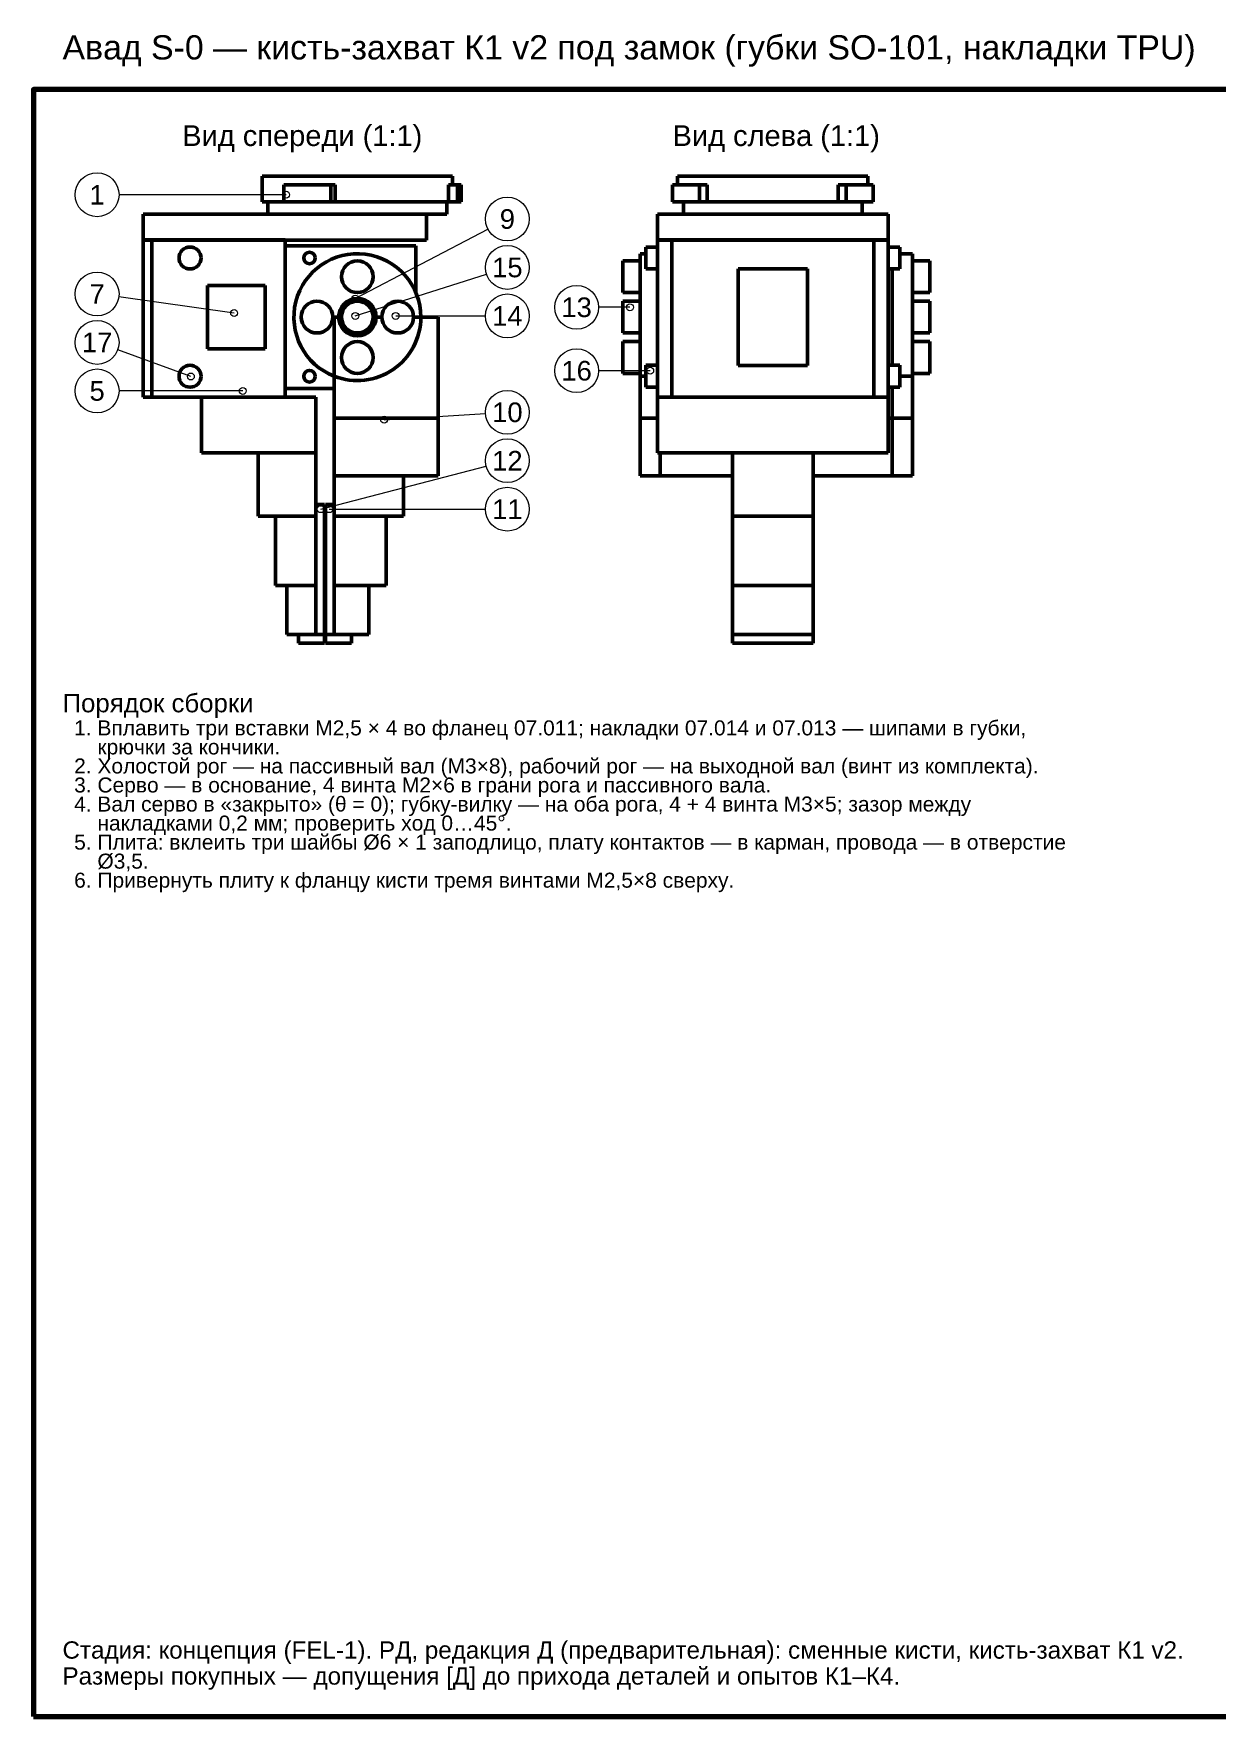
# Model space of a CAD drawing. Header units: millimetres. Extents: x 20 to 415, y 5 to 297.
# Drawn here: x 20 to 225, y 5 to 296.7 of the extents above; entities that cross this region are included whole.
import ezdxf
from ezdxf.enums import TextEntityAlignment as Align

# ---------------------------------------------------------------- set-up
doc = ezdxf.new("R2010")
doc.units = ezdxf.units.MM
for name, color, linetype, lineweight in [('КОНТУР', 7, 'Continuous', 50), ('РАЗМЕРЫ', 5, 'Continuous', 18), ('РАМКА', 7, 'Continuous', 70), ('ТЕКСТ', 7, 'Continuous', 25)]:
    doc.layers.add(name, color=color, linetype=linetype, lineweight=lineweight)
doc.styles.add('GOST', font='arial.ttf')

msp = doc.modelspace()

# ---------------------------------------------------------------- linework, layer by layer
at = {"layer": 'КОНТУР'}
for p, q in [((59.61, 272), (59.61, 267.5)), ((92.61, 270.5), (92.61, 272)), ((131.61, 272), (131.61, 270.5)), ((164.61, 272), (164.61, 270.5)), ((63.35, 270.5), (63.35, 267.5)), ((71.49, 270.5), (72.27, 270.5)), ((71.49, 270.5), (71.49, 267.5)), ((72.27, 270.5), (72.27, 267.5)), ((93.49, 270.5), (91.93, 270.5)), ((91.93, 270.5), (91.93, 267.5)), ((93.49, 270.5), (93.49, 267.5)), ((94.11, 267.5), (94.11, 270.5)), ((130.71, 270.5), (130.71, 267.5)), ((135.41, 270.5), (136.76, 270.5)), ((135.41, 270.5), (135.41, 267.5)), ((136.76, 270.5), (136.76, 267.5)), ((159.46, 270.5), (159.46, 267.5)), ((160.81, 270.5), (159.46, 270.5)), ((160.81, 270.5), (160.81, 267.5)), ((165.51, 270.5), (165.51, 267.5)), ((60.61, 267.5), (60.61, 265.4)), ((71.49, 267.5), (72.27, 267.5)), ((91.61, 265.4), (91.61, 267.5)), ((93.49, 267.5), (91.93, 267.5)), ((132.61, 267.5), (132.61, 265.4)), ((135.41, 267.5), (136.76, 267.5)), ((160.81, 267.5), (159.46, 267.5)), ((163.61, 267.5), (163.61, 265.4)), ((39, 260.91), (39, 265.4)), ((39, 265.4), (88.11, 265.4)), ((88.11, 260.9), (88.11, 265.4)), ((168.11, 265.4), (128.11, 265.4)), ((128.11, 260.91), (128.11, 265.4)), ((168.11, 260.91), (168.11, 265.4)), ((39, 260.9), (39, 260.91)), ((39, 260.91), (40.5, 260.91)), ((39, 233.67), (39, 260.9)), ((39, 260.9), (40.5, 260.9)), ((40.5, 260.91), (63.61, 260.91)), ((40.5, 260.9), (40.5, 260.91)), ((40.5, 260.9), (63.61, 260.9)), ((40.5, 233.67), (40.5, 260.9)), ((63.61, 260.9), (63.61, 260.91)), ((63.61, 260.9), (88.11, 260.9)), ((63.61, 233.68), (63.61, 260.9)), ((86.22, 259.9), (63.61, 259.9)), ((86.22, 259.9), (86.22, 251.87)), ((128.11, 259.69), (126.11, 259.69)), ((130.61, 260.91), (128.11, 260.91)), ((128.11, 260.9), (128.11, 260.91)), ((130.61, 260.9), (128.11, 260.9)), ((128.11, 233.67), (128.11, 260.9)), ((165.61, 260.91), (130.61, 260.91)), ((130.61, 260.9), (130.61, 260.91)), ((165.61, 260.9), (130.61, 260.9)), ((130.61, 233.67), (130.61, 260.9)), ((168.11, 260.91), (165.61, 260.91)), ((165.61, 260.9), (165.61, 260.91)), ((168.11, 260.9), (165.61, 260.9)), ((165.61, 233.67), (165.61, 260.9)), ((168.11, 260.9), (168.11, 260.91)), ((168.11, 233.67), (168.11, 260.9)), ((168.11, 259.69), (170.11, 259.69)), ((125.11, 257.29), (122.11, 257.29)), ((125.11, 258.54), (126.11, 258.54)), ((170.11, 258.54), (172.31, 258.54)), ((172.31, 257.29), (175.31, 257.29)), ((128.11, 255.89), (126.11, 255.89)), ((142.11, 239.18), (142.11, 255.9)), ((142.11, 255.9), (154.11, 255.9)), ((154.11, 239.18), (154.11, 255.9)), ((168.11, 255.89), (170.11, 255.89)), ((50.11, 253.04), (60.11, 253.04)), ((50.11, 253.04), (50.11, 242.04)), ((60.11, 253.04), (60.11, 242.04)), ((125.11, 251.79), (122.11, 251.79)), ((172.31, 251.79), (175.31, 251.79)), ((125.11, 250.29), (122.11, 250.29)), ((172.31, 250.29), (175.31, 250.29)), ((72.11, 237.29), (72.11, 247.54)), ((72.11, 247.54), (72.86, 247.54)), ((79.36, 247.54), (80.36, 247.54)), ((85.86, 247.54), (87.11, 247.54)), ((87.11, 247.54), (90.11, 247.54)), ((90.11, 230.04), (90.11, 247.54)), ((125.11, 244.79), (122.11, 244.79)), ((125.11, 243.29), (122.11, 243.29)), ((172.31, 244.79), (175.31, 244.79)), ((172.31, 243.29), (175.31, 243.29)), ((50.11, 242.04), (60.11, 242.04)), ((128.11, 239.19), (126.11, 239.19)), ((142.11, 239.18), (154.11, 239.18)), ((168.11, 239.19), (170.11, 239.19)), ((72.11, 230.04), (72.11, 237.29)), ((125.11, 237.79), (122.11, 237.79)), ((125.11, 237.29), (126.11, 237.29)), ((125.11, 230.04), (125.11, 237.29)), ((170.11, 237.29), (172.31, 237.29)), ((172.31, 237.79), (175.31, 237.79)), ((172.31, 230.04), (172.31, 237.29)), ((39, 233.67), (40.5, 233.67)), ((40.5, 233.67), (49.11, 233.67)), ((49.11, 233.68), (63.61, 233.68)), ((49.11, 233.67), (49.11, 233.68)), ((49.11, 224.04), (49.11, 233.67)), ((49.11, 233.67), (63.61, 233.67)), ((72.11, 235.18), (63.61, 235.18)), ((63.61, 233.68), (68.91, 233.68)), ((63.61, 233.67), (63.61, 233.68)), ((68.91, 224.04), (68.91, 233.68)), ((128.11, 235.39), (126.11, 235.39)), ((130.61, 233.67), (128.11, 233.67)), ((128.11, 224.04), (128.11, 233.67)), ((165.61, 233.67), (130.61, 233.67)), ((168.11, 233.67), (165.61, 233.67)), ((168.11, 235.39), (170.11, 235.39)), ((168.11, 224.04), (168.11, 233.67)), ((168.81, 230.04), (168.81, 235.39)), ((72.11, 220.04), (72.11, 230.04)), ((72.11, 230.04), (90.11, 230.04)), ((90.11, 220.04), (90.11, 230.04)), ((128.11, 230.04), (125.11, 230.04)), ((125.11, 220.04), (125.11, 230.04)), ((168.81, 230.04), (168.11, 230.04)), ((168.81, 220.04), (168.81, 230.04)), ((172.31, 230.04), (168.81, 230.04)), ((172.31, 220.04), (172.31, 230.04)), ((49.11, 224.04), (68.91, 224.04)), ((58.91, 213.04), (58.91, 224.04)), ((68.91, 213.04), (68.91, 224.04)), ((168.11, 224.04), (128.11, 224.04)), ((128.61, 220.04), (128.61, 224.04)), ((141.11, 213.04), (141.11, 224.04)), ((155.11, 213.04), (155.11, 224.04)), ((72.11, 213.04), (72.11, 220.04)), ((72.11, 220.04), (90.11, 220.04)), ((84.11, 213.04), (84.11, 220.04)), ((128.61, 220.04), (125.11, 220.04)), ((141.11, 220.04), (128.61, 220.04)), ((168.81, 220.04), (155.11, 220.04)), ((172.31, 220.04), (168.81, 220.04)), ((58.91, 213.04), (61.91, 213.04)), ((61.91, 213.04), (68.91, 213.04)), ((61.91, 201.04), (61.91, 213.04)), ((68.91, 215.04), (70.41, 215.04)), ((68.91, 192.55), (68.91, 215.04)), ((68.91, 201.04), (68.91, 213.04)), ((70.41, 192.55), (70.41, 215.04)), ((70.61, 192.55), (70.61, 215.04)), ((70.61, 215.04), (72.11, 215.04)), ((72.11, 192.55), (72.11, 215.04)), ((72.11, 213.04), (81.11, 213.04)), ((72.11, 201.04), (72.11, 213.04)), ((81.11, 213.04), (84.11, 213.04)), ((81.11, 201.04), (81.11, 213.04)), ((155.11, 213.04), (141.11, 213.04)), ((141.11, 201.04), (141.11, 213.04)), ((155.11, 201.04), (155.11, 213.04)), ((61.91, 201.04), (63.91, 201.04)), ((63.91, 201.04), (68.91, 201.04)), ((63.91, 192.54), (63.91, 201.04)), ((68.91, 192.54), (68.91, 201.04)), ((72.11, 201.04), (78.11, 201.04)), ((72.11, 192.54), (72.11, 201.04)), ((78.11, 201.04), (81.11, 201.04)), ((78.11, 192.54), (78.11, 201.04)), ((155.11, 201.04), (141.11, 201.04)), ((141.11, 192.54), (141.11, 201.04)), ((155.11, 192.54), (155.11, 201.04)), ((63.91, 192.54), (68.91, 192.54)), ((65.91, 192.55), (68.91, 192.55)), ((65.91, 191.04), (65.91, 192.55)), ((68.91, 192.55), (70.41, 192.55)), ((68.91, 192.54), (68.91, 192.55)), ((68.91, 192.54), (70.41, 192.54)), ((70.41, 192.54), (70.41, 192.55)), ((70.41, 191.04), (70.41, 192.54)), ((70.61, 192.54), (70.61, 192.55)), ((70.61, 192.55), (72.11, 192.55)), ((70.61, 192.54), (72.11, 192.54)), ((70.61, 191.04), (70.61, 192.54)), ((72.11, 192.54), (72.11, 192.55)), ((72.11, 192.55), (75.11, 192.55)), ((72.11, 192.54), (78.11, 192.54)), ((75.11, 191.04), (75.11, 192.55)), ((155.11, 192.54), (141.11, 192.54)), ((141.11, 191.04), (141.11, 192.54)), ((155.11, 191.04), (155.11, 192.54)), ((65.91, 191.04), (70.41, 191.04)), ((70.61, 191.04), (75.11, 191.04)), ((155.11, 191.04), (141.11, 191.04))]:
    msp.add_line(p, q, dxfattribs=at)
for points in [[(59.61, 272), (60.41, 272), (61.22, 272), (62.02, 272), (62.83, 272), (63.63, 272), (64.44, 272), (65.24, 272), (66.05, 272), (66.85, 272), (67.66, 272), (68.46, 272), (69.27, 272), (70.07, 272), (70.88, 272), (71.68, 272), (72.49, 272), (73.29, 272), (74.1, 272), (74.9, 272), (75.71, 272), (76.51, 272), (77.32, 272), (78.12, 272), (78.93, 272), (79.73, 272), (80.54, 272), (81.34, 272), (82.15, 272), (82.95, 272), (83.76, 272), (84.56, 272), (85.37, 272), (86.17, 272), (86.98, 272), (87.78, 272), (88.59, 272), (89.39, 272), (90.2, 272), (91, 272), (91.81, 272), (92.61, 272)], [(131.61, 272), (132.41, 272), (133.22, 272), (134.02, 272), (134.83, 272), (135.63, 272), (136.44, 272), (137.24, 272), (138.05, 272), (138.85, 272), (139.66, 272), (140.46, 272), (141.27, 272), (142.07, 272), (142.88, 272), (143.68, 272), (144.49, 272), (145.29, 272), (146.1, 272), (146.9, 272), (147.71, 272), (148.51, 272), (149.32, 272), (150.12, 272), (150.93, 272), (151.73, 272), (152.54, 272), (153.34, 272), (154.15, 272), (154.95, 272), (155.76, 272), (156.56, 272), (157.37, 272), (158.17, 272), (158.98, 272), (159.78, 272), (160.59, 272), (161.39, 272), (162.2, 272), (163, 272), (163.81, 272), (164.61, 272)], [(63.35, 270.5), (63.82, 270.5), (64.29, 270.5), (64.76, 270.5), (65.23, 270.5), (65.7, 270.5), (66.17, 270.5), (66.64, 270.5), (67.11, 270.5)], [(67.11, 270.5), (67.66, 270.5), (68.21, 270.5), (68.75, 270.5), (69.3, 270.5), (69.85, 270.5), (70.4, 270.5), (70.94, 270.5), (71.49, 270.5)], [(93.49, 270.5), (93.56, 270.5), (93.64, 270.5), (93.72, 270.5), (93.8, 270.5), (93.88, 270.5), (93.95, 270.5), (94.03, 270.5), (94.11, 270.5)], [(130.71, 270.5), (130.94, 270.5), (131.16, 270.5), (131.39, 270.5), (131.62, 270.5), (131.84, 270.5), (132.07, 270.5), (132.3, 270.5), (132.52, 270.5)], [(132.52, 270.5), (132.88, 270.5), (133.24, 270.5), (133.61, 270.5), (133.97, 270.5), (134.33, 270.5), (134.69, 270.5), (135.05, 270.5), (135.41, 270.5)], [(160.81, 270.5), (161.17, 270.5), (161.53, 270.5), (161.89, 270.5), (162.25, 270.5), (162.61, 270.5), (162.98, 270.5), (163.34, 270.5), (163.7, 270.5)], [(163.7, 270.5), (163.92, 270.5), (164.15, 270.5), (164.38, 270.5), (164.6, 270.5), (164.83, 270.5), (165.06, 270.5), (165.28, 270.5), (165.51, 270.5)], [(59.61, 267.5), (60.08, 267.5), (60.55, 267.5), (61.01, 267.5), (61.48, 267.5), (61.95, 267.5), (62.42, 267.5), (62.88, 267.5), (63.35, 267.5)], [(63.35, 267.5), (63.82, 267.5), (64.29, 267.5), (64.76, 267.5), (65.23, 267.5), (65.7, 267.5), (66.17, 267.5), (66.64, 267.5), (67.11, 267.5)], [(67.11, 267.5), (67.66, 267.5), (68.21, 267.5), (68.75, 267.5), (69.3, 267.5), (69.85, 267.5), (70.4, 267.5), (70.94, 267.5), (71.49, 267.5)], [(72.27, 267.5), (73.09, 267.5), (73.91, 267.5), (74.73, 267.5), (75.55, 267.5), (76.37, 267.5), (77.19, 267.5), (78, 267.5), (78.82, 267.5), (79.64, 267.5), (80.46, 267.5), (81.28, 267.5), (82.1, 267.5), (82.92, 267.5), (83.74, 267.5), (84.56, 267.5), (85.37, 267.5), (86.19, 267.5), (87.01, 267.5), (87.83, 267.5), (88.65, 267.5), (89.47, 267.5), (90.29, 267.5), (91.11, 267.5), (91.93, 267.5)], [(93.49, 267.5), (93.56, 267.5), (93.64, 267.5), (93.72, 267.5), (93.8, 267.5), (93.88, 267.5), (93.95, 267.5), (94.03, 267.5), (94.11, 267.5)], [(130.71, 267.5), (130.94, 267.5), (131.16, 267.5), (131.39, 267.5), (131.62, 267.5), (131.84, 267.5), (132.07, 267.5), (132.3, 267.5), (132.52, 267.5)], [(132.52, 267.5), (132.88, 267.5), (133.24, 267.5), (133.61, 267.5), (133.97, 267.5), (134.33, 267.5), (134.69, 267.5), (135.05, 267.5), (135.41, 267.5)], [(136.76, 267.5), (137.57, 267.5), (138.38, 267.5), (139.19, 267.5), (140, 267.5), (140.82, 267.5), (141.63, 267.5), (142.44, 267.5), (143.25, 267.5), (144.06, 267.5), (144.87, 267.5), (145.68, 267.5), (146.49, 267.5), (147.3, 267.5), (148.11, 267.5), (148.92, 267.5), (149.73, 267.5), (150.54, 267.5), (151.35, 267.5), (152.16, 267.5), (152.97, 267.5), (153.78, 267.5), (154.59, 267.5), (155.4, 267.5), (156.22, 267.5), (157.03, 267.5), (157.84, 267.5), (158.65, 267.5), (159.46, 267.5)], [(160.81, 267.5), (161.17, 267.5), (161.53, 267.5), (161.89, 267.5), (162.25, 267.5), (162.61, 267.5), (162.98, 267.5), (163.34, 267.5), (163.7, 267.5)], [(163.7, 267.5), (163.92, 267.5), (164.15, 267.5), (164.38, 267.5), (164.6, 267.5), (164.83, 267.5), (165.06, 267.5), (165.28, 267.5), (165.51, 267.5)], [(88.11, 265.4), (88.55, 265.4), (88.99, 265.4), (89.42, 265.4), (89.86, 265.4), (90.3, 265.4), (90.74, 265.4), (91.17, 265.4), (91.61, 265.4)], [(126.11, 255.89), (126.11, 256.36), (126.11, 256.84), (126.11, 257.31), (126.11, 257.79), (126.11, 258.26), (126.11, 258.74), (126.11, 259.21), (126.11, 259.69)], [(170.11, 259.69), (170.11, 259.21), (170.11, 258.74), (170.11, 258.26), (170.11, 257.79), (170.11, 257.31), (170.11, 256.84), (170.11, 256.36), (170.11, 255.89)], [(122.11, 251.79), (122.11, 252.47), (122.11, 253.16), (122.11, 253.85), (122.11, 254.54), (122.11, 255.22), (122.11, 255.91), (122.11, 256.6), (122.11, 257.29)], [(125.11, 258.54), (125.11, 257.72), (125.11, 256.9), (125.11, 256.08), (125.11, 255.27), (125.11, 254.45), (125.11, 253.63), (125.11, 252.82), (125.11, 252), (125.11, 251.18), (125.11, 250.36), (125.11, 249.55), (125.11, 248.73), (125.11, 247.91), (125.11, 247.09), (125.11, 246.28), (125.11, 245.46), (125.11, 244.64), (125.11, 243.83), (125.11, 243.01), (125.11, 242.19), (125.11, 241.37), (125.11, 240.56), (125.11, 239.74), (125.11, 238.92), (125.11, 238.11), (125.11, 237.29)], [(172.31, 258.54), (172.31, 257.72), (172.31, 256.9), (172.31, 256.08), (172.31, 255.27), (172.31, 254.45), (172.31, 253.63), (172.31, 252.82), (172.31, 252), (172.31, 251.18), (172.31, 250.36), (172.31, 249.55), (172.31, 248.73), (172.31, 247.91), (172.31, 247.09), (172.31, 246.28), (172.31, 245.46), (172.31, 244.64), (172.31, 243.83), (172.31, 243.01), (172.31, 242.19), (172.31, 241.37), (172.31, 240.56), (172.31, 239.74), (172.31, 238.92), (172.31, 238.11), (172.31, 237.29)], [(175.31, 257.29), (175.31, 256.6), (175.31, 255.91), (175.31, 255.22), (175.31, 254.54), (175.31, 253.85), (175.31, 253.16), (175.31, 252.47), (175.31, 251.79)], [(168.81, 255.89), (168.81, 255.05), (168.81, 254.22), (168.81, 253.38), (168.81, 252.55), (168.81, 251.71), (168.81, 250.88), (168.81, 250.04), (168.81, 249.21), (168.81, 248.37), (168.81, 247.54), (168.81, 246.7), (168.81, 245.87), (168.81, 245.03), (168.81, 244.2), (168.81, 243.36), (168.81, 242.53), (168.81, 241.69), (168.81, 240.86), (168.81, 240.02), (168.81, 239.19)], [(122.11, 244.79), (122.11, 245.47), (122.11, 246.16), (122.11, 246.85), (122.11, 247.54), (122.11, 248.22), (122.11, 248.91), (122.11, 249.6), (122.11, 250.29)], [(175.31, 250.29), (175.31, 249.6), (175.31, 248.91), (175.31, 248.22), (175.31, 247.54), (175.31, 246.85), (175.31, 246.16), (175.31, 245.47), (175.31, 244.79)], [(122.11, 237.79), (122.11, 238.47), (122.11, 239.16), (122.11, 239.85), (122.11, 240.54), (122.11, 241.22), (122.11, 241.91), (122.11, 242.6), (122.11, 243.29)], [(175.31, 243.29), (175.31, 242.6), (175.31, 241.91), (175.31, 241.22), (175.31, 240.54), (175.31, 239.85), (175.31, 239.16), (175.31, 238.47), (175.31, 237.79)], [(126.11, 235.39), (126.11, 235.86), (126.11, 236.34), (126.11, 236.81), (126.11, 237.29), (126.11, 237.76), (126.11, 238.24), (126.11, 238.71), (126.11, 239.19)], [(170.11, 239.19), (170.11, 238.71), (170.11, 238.24), (170.11, 237.76), (170.11, 237.29), (170.11, 236.81), (170.11, 236.34), (170.11, 235.86), (170.11, 235.39)]]:
    msp.add_lwpolyline(points, dxfattribs=at)
for centre, radius in [((47.11, 257.79), 1.9), ((67.81, 257.79), 1), ((76.11, 254.54), 2.75), ((69.11, 247.54), 2.75), ((76.11, 247.54), 2.75), ((83.11, 247.54), 2.75), ((76.11, 240.54), 2.75), ((47.11, 237.29), 1.9), ((67.81, 237.29), 1)]:
    msp.add_circle(centre, radius, dxfattribs=at)
for radius, start, end in [(11, 0, 248.6763), (3.25, 90, 180), (3.25, 0, 90), (11, 248.6763, 360), (3.25, 180, 0)]:
    msp.add_arc((76.11, 247.54), radius, start, end, dxfattribs=at)
at = {"layer": 'РАЗМЕРЫ'}
for p, q in [((63.75, 268.75), (34.8, 268.75)), ((75.75, 250.75), (98.74, 262.79)), ((75.75, 247.75), (98.49, 255)), ((54.75, 248.25), (34.76, 251.03)), ((123.36, 249.25), (117.91, 249.25)), ((82.75, 247.75), (98.31, 247.75)), ((47.25, 237.25), (34.57, 241.85)), ((126.86, 238.25), (117.91, 238.25)), ((56.25, 234.75), (34.8, 234.75)), ((80.75, 229.75), (98.32, 230.82)), ((69.75, 214.25), (98.43, 221.7)), ((71.25, 214.25), (98.31, 214.25))]:
    msp.add_line(p, q, dxfattribs=at)
for centre, radius in [((31, 268.75), 3.8), ((63.75, 268.75), 0.6), ((102.11, 264.55), 3.8), ((102.11, 256.15), 3.8), ((31, 251.55), 3.8), ((75.75, 250.75), 0.6), ((102.11, 247.75), 3.8), ((114.11, 249.25), 3.8), ((54.75, 248.25), 0.6), ((75.75, 247.75), 0.6), ((82.75, 247.75), 0.6), ((123.36, 249.25), 0.6), ((31, 243.15), 3.8), ((114.11, 238.25), 3.8), ((31, 234.75), 3.8), ((47.25, 237.25), 0.6), ((126.86, 238.25), 0.6), ((56.25, 234.75), 0.6), ((102.11, 231.05), 3.8), ((80.75, 229.75), 0.6), ((102.11, 222.65), 3.8), ((102.11, 214.25), 3.8), ((69.75, 214.25), 0.6), ((71.25, 214.25), 0.6)]:
    msp.add_circle(centre, radius, dxfattribs=at)
at = {"layer": 'РАМКА', "lineweight": 70}
msp.add_lwpolyline([(20, 5), (415, 5), (415, 287), (20, 287), (20, 5)], dxfattribs=at)

# ---------------------------------------------------------------- texts
at = {"layer": 'ТЕКСТ', "style": 'GOST'}
for s, height, p in [('Авад S-0 — кисть-захват К1 v2 под замок (губки SO-101, накладки TPU)', 4.2, (25, 292.2)), ('Порядок сборки', 3.2, (25, 179.04)), ('  1. Вплавить три вставки M2,5 × 4 во фланец 07.011; накладки 07.014 и 07.013 — шипами в губки,', 2.6, (25, 175.04)), ('      крючки за кончики.', 2.6, (25, 171.74)), ('  2. Холостой рог — на пассивный вал (M3×8), рабочий рог — на выходной вал (винт из комплекта).', 2.6, (25, 168.44)), ('  3. Серво — в основание, 4 винта M2×6 в грани рога и пассивного вала.', 2.6, (25, 165.14)), ('  4. Вал серво в «закрыто» (θ = 0); губку-вилку — на оба рога, 4 + 4 винта M3×5; зазор между', 2.6, (25, 161.84)), ('      накладками 0,2 мм; проверить ход 0…45°.', 2.6, (25, 158.54)), ('  5. Плита: вклеить три шайбы Ø6 × 1 заподлицо, плату контактов — в карман, провода — в отверстие', 2.6, (25, 155.24)), ('      Ø3,5.', 2.6, (25, 151.94)), ('  6. Привернуть плиту к фланцу кисти тремя винтами M2,5×8 сверху.', 2.6, (25, 148.64)), ('Стадия: концепция (FEL-1). РД, редакция Д (предварительная): сменные кисти, кисть-захват К1 v2.', 3, (25, 15)), ('Размеры покупных — допущения [Д] до прихода деталей и опытов К1–К4.', 3, (25, 10.5))]:
    msp.add_text(s, height=height, dxfattribs=at).set_placement(p)
for s, height, p in [('Вид спереди (1:1)', 3.6, (66.56, 279)), ('Вид слева (1:1)', 3.6, (148.71, 279)), ('1', 3.4, (31, 268.75)), ('9', 3.4, (102.11, 264.55)), ('15', 3.4, (102.11, 256.15)), ('7', 3.4, (31, 251.55)), ('13', 3.4, (114.11, 249.25)), ('14', 3.4, (102.11, 247.75)), ('17', 3.4, (31, 243.15)), ('16', 3.4, (114.11, 238.25)), ('5', 3.4, (31, 234.75)), ('10', 3.4, (102.11, 231.05)), ('12', 3.4, (102.11, 222.65)), ('11', 3.4, (102.11, 214.25))]:
    msp.add_text(s, height=height, dxfattribs=at).set_placement(p, align=Align.MIDDLE_CENTER)

doc.saveas('drawing.dxf')
